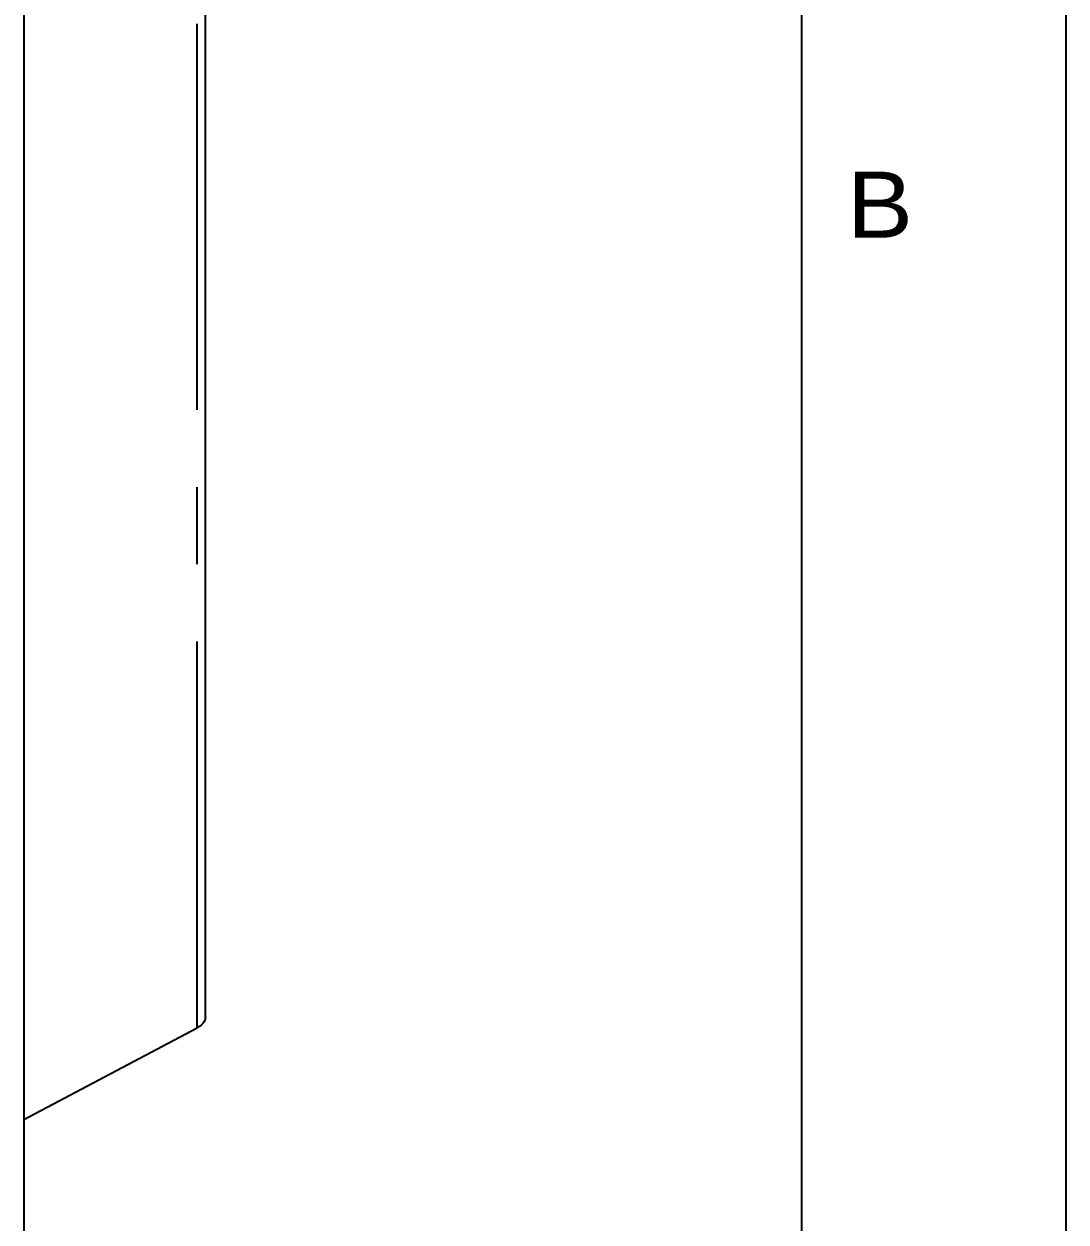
# Model space of a CAD drawing. Extents: x 0 to 34, y -0.3 to 21.7.
# Drawn here: x 32.108 to 34, y 6.266 to 8.441 of the extents above; entities that cross this region are included whole.
import ezdxf
from ezdxf.enums import TextEntityAlignment as Align

# ---------------------------------------------------------------- set-up
doc = ezdxf.new("R2010")
doc.units = 0
doc.header["$LTSCALE"] = 1.87
doc.linetypes.add('CENTER', pattern=[0.6, 0.375, -0.075, 0.075, -0.075])
doc.linetypes.add('DOT', pattern=[0.2, 0.1, -0.1])
doc.layers.get('0').update_dxf_attribs({"linetype": 'CONTINUOUS'})
doc.layers.add('DEFAULT_1', color=7, linetype='CENTER')

msp = doc.modelspace()

# ---------------------------------------------------------------- linework, layer by layer
at = {"color": 6, "linetype": 'CONTINUOUS'}
msp.add_line((33.52, -0.2617), (33.52, 21.7383), dxfattribs=at)
at = {"color": 7, "linetype": 'CONTINUOUS'}
for p, q in [((34, -0.26), (34, 21.74)), ((32.4373, 6.6373), (32.4373, 14.927)), ((32.1079, 14.1281), (32.1079, 5.8698)), ((32.1079, 6.4517), (32.4226, 6.6186))]:
    msp.add_line(p, q, dxfattribs=at)
at = {"color": 2, "linetype": 'DOT'}
msp.add_line((34, -0.2617), (34, 21.7383), dxfattribs=at)
at = {"color": 7, "linetype": 'CONTINUOUS'}
msp.add_lwpolyline([(32.4373, 6.6373), (32.4371, 6.6349), (32.4362, 6.6319), (32.4347, 6.6289), (32.4325, 6.626), (32.4298, 6.6234), (32.4265, 6.6209), (32.4226, 6.6186)], dxfattribs=at)
at = {"layer": 'DEFAULT_1', "color": 7, "linetype": 'CENTER'}
msp.add_line((32.4226, 6.6186), (32.4226, 14.9082), dxfattribs=at)

# ---------------------------------------------------------------- texts
at = {"color": 2, "linetype": 'CONTINUOUS'}
msp.add_text('B', height=0.12, dxfattribs=at).set_placement((33.6021, 8.0533), (33.7221, 8.0533), align=Align.FIT)

doc.saveas('drawing.dxf')
